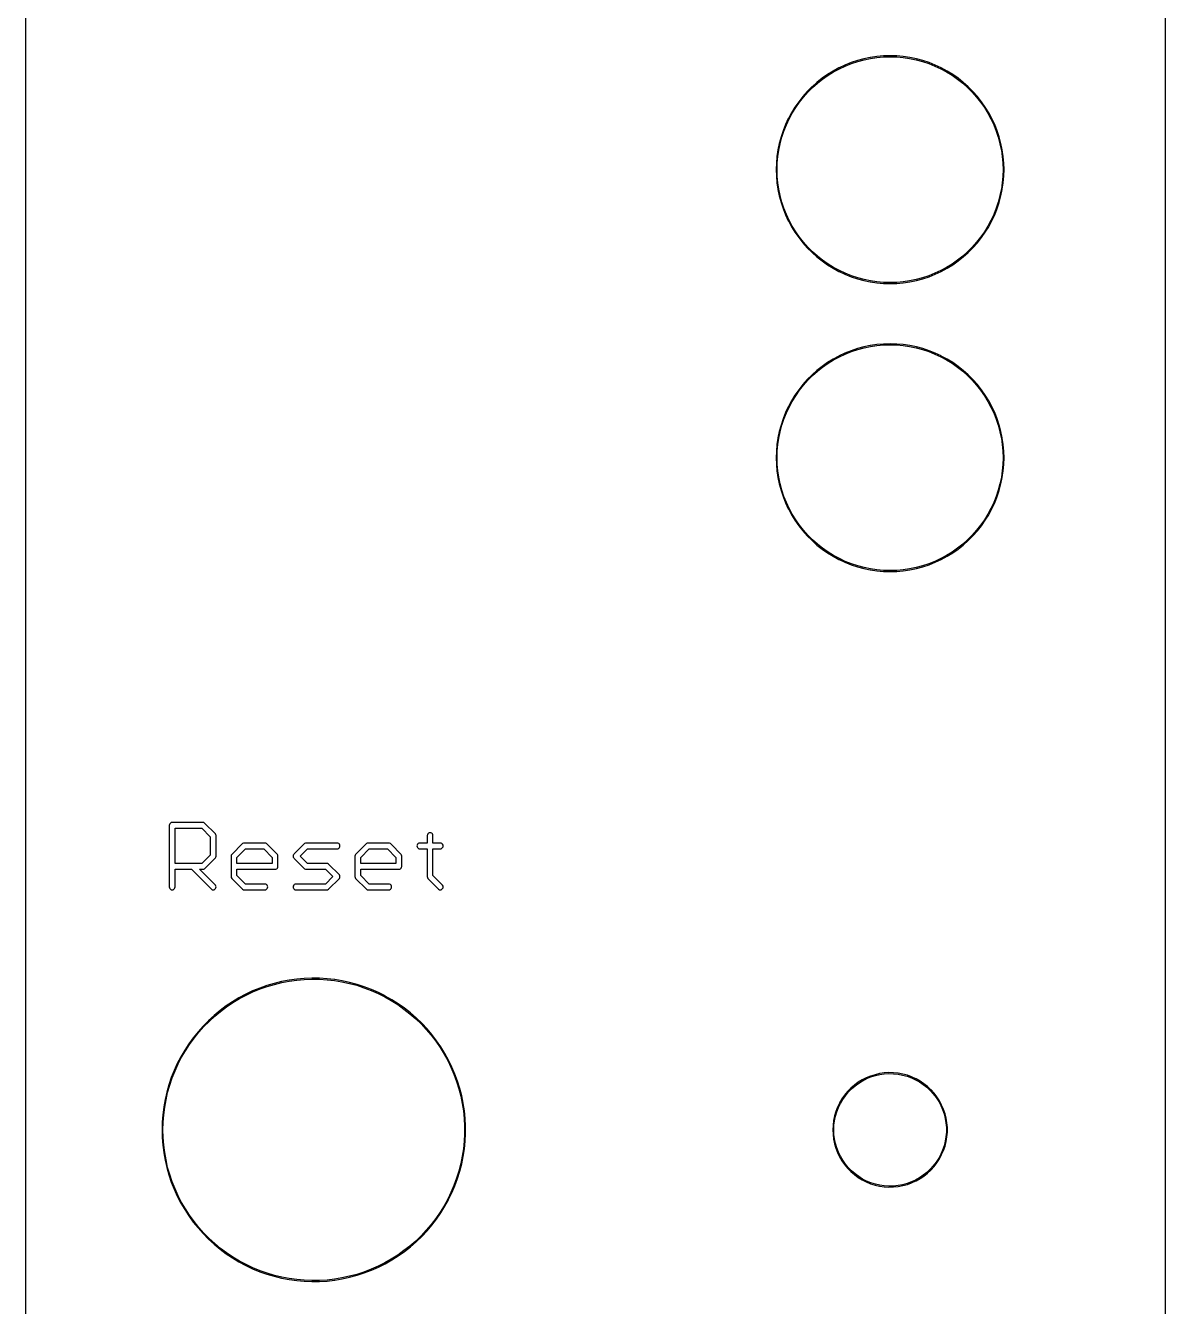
# Model space of a CAD drawing. Extents: x 2 to 32, y 9 to 138.
# Drawn here: x 1.71 to 31.85, y 40.98 to 74.86 of the extents above; entities that cross this region are included whole.
import ezdxf

# ---------------------------------------------------------------- set-up
doc = ezdxf.new("R2010")
doc.units = 0

msp = doc.modelspace()

# ---------------------------------------------------------------- linework, layer by layer
at = {"color": 5, "true_color": 0x0000ff}
msp.add_polyline3d([(31.84652, 9.25322, 0), (31.84652, 137.75436, 0), (1.70687, 137.75436, 0), (1.70687, 9.25322, 0), (31.84652, 9.25322, 0)], close=True, dxfattribs=at)
at = {"color": 34, "true_color": 0x008000}
for points in [[(1.70688, 9.25322, 0), (31.84652, 9.25322, 0), (31.84652, 137.75436, 0), (1.70688, 137.75436, 0), (1.70688, 9.25322, 0)], [(24.39162, 74.06131, 0), (24.2189, 74.04607, 0), (24.04618, 74.02067, 0), (24.04225, 74.02005, 0), (23.87207, 73.98448, 0), (23.70189, 73.93877, 0), (23.53679, 73.88543, 0), (23.37423, 73.81939, 0), (23.21675, 73.74572, 0), (23.21321, 73.74393, 0), (23.05827, 73.66265, 0), (22.91095, 73.5712, 0), (22.76871, 73.46961, 0), (22.63155, 73.36293, 0), (22.50201, 73.24608, 0), (22.4992, 73.24328, 0), (22.49919, 73.24326, 0), (22.37474, 73.11882, 0), (22.2579, 72.98927, 0), (22.15122, 72.85212, 0), (22.04962, 72.70988, 0), (21.95818, 72.56001, 0), (21.8769, 72.40761, 0), (21.8751, 72.40407, 0), (21.80144, 72.2466, 0), (21.7354, 72.08404, 0), (21.68206, 71.91894, 0), (21.63634, 71.74876, 0), (21.60078, 71.57858, 0), (21.60016, 71.57465, 0), (21.57476, 71.40194, 0), (21.55952, 71.22922, 0), (21.55444, 71.05396, 0), (21.55952, 70.87869, 0), (21.57476, 70.70598, 0), (21.60016, 70.53326, 0), (21.60078, 70.52933, 0), (21.63634, 70.35915, 0), (21.68206, 70.18897, 0), (21.7354, 70.02387, 0), (21.80144, 69.86131, 0), (21.8751, 69.70383, 0), (21.8769, 69.70029, 0), (21.95818, 69.54535, 0), (22.04962, 69.39803, 0), (22.15122, 69.25579, 0), (22.2579, 69.11863, 0), (22.37474, 68.98909, 0), (22.37755, 68.98627, 0), (22.37757, 68.98626, 0), (22.50201, 68.86181, 0), (22.63155, 68.74498, 0), (22.76871, 68.6383, 0), (22.91095, 68.5367, 0), (23.05827, 68.44526, 0), (23.21321, 68.36398, 0), (23.21675, 68.36217, 0), (23.37423, 68.28852, 0), (23.53679, 68.22248, 0), (23.70189, 68.16914, 0), (23.87207, 68.12342, 0), (24.04225, 68.08786, 0), (24.04618, 68.08723, 0), (24.2189, 68.06184, 0), (24.39162, 68.0466, 0), (24.56687, 68.04152, 0), (24.74214, 68.0466, 0), (24.91485, 68.06184, 0), (25.08758, 68.08723, 0), (25.0915, 68.08786, 0), (25.26168, 68.12342, 0), (25.43186, 68.16914, 0), (25.59696, 68.22248, 0), (25.75952, 68.28852, 0), (25.917, 68.36217, 0), (25.92054, 68.36398, 0), (26.07548, 68.44526, 0), (26.2228, 68.5367, 0), (26.36504, 68.6383, 0), (26.5022, 68.74498, 0), (26.63174, 68.86181, 0), (26.75618, 68.98626, 0), (26.7562, 68.98627, 0), (26.75901, 68.98909, 0), (26.87585, 69.11863, 0), (26.98253, 69.25579, 0), (27.08413, 69.39803, 0), (27.17557, 69.54535, 0), (27.25685, 69.70029, 0), (27.25865, 69.70383, 0), (27.33231, 69.86131, 0), (27.39835, 70.02387, 0), (27.45169, 70.18897, 0), (27.49741, 70.35915, 0), (27.53297, 70.52933, 0), (27.53359, 70.53326, 0), (27.55899, 70.70598, 0), (27.57423, 70.87869, 0), (27.57931, 71.05396, 0), (27.57423, 71.22922, 0), (27.55899, 71.40194, 0), (27.53359, 71.57465, 0), (27.53297, 71.57858, 0), (27.49741, 71.74876, 0), (27.45169, 71.91894, 0), (27.39835, 72.08404, 0), (27.33231, 72.2466, 0), (27.25865, 72.40407, 0), (27.25685, 72.40761, 0), (27.17557, 72.56001, 0), (27.08413, 72.70988, 0), (26.98253, 72.85212, 0), (26.87585, 72.98927, 0), (26.75901, 73.11882, 0), (26.63456, 73.24326, 0), (26.63455, 73.24328, 0), (26.63174, 73.24608, 0), (26.5022, 73.36293, 0), (26.36504, 73.46961, 0), (26.2228, 73.5712, 0), (26.07294, 73.66265, 0), (25.92054, 73.74393, 0), (25.917, 73.74572, 0), (25.75952, 73.81939, 0), (25.59696, 73.88543, 0), (25.43186, 73.93877, 0), (25.26168, 73.98448, 0), (25.0915, 74.02005, 0), (25.08758, 74.02067, 0), (24.91485, 74.04607, 0), (24.74214, 74.06131, 0), (24.56687, 74.0664, 0), (24.39162, 74.06131, 0)], [(24.91485, 68.08723, 0), (24.74214, 68.07199, 0), (24.56687, 68.06692, 0), (24.39162, 68.07199, 0), (24.2189, 68.08723, 0), (24.0494, 68.11216, 0), (23.87992, 68.14757, 0), (23.70974, 68.19329, 0), (23.54464, 68.24663, 0), (23.38208, 68.31267, 0), (23.2256, 68.38586, 0), (23.0732, 68.46581, 0), (22.92588, 68.55725, 0), (22.78364, 68.65885, 0), (22.64648, 68.76553, 0), (22.51704, 68.88227, 0), (22.3953, 69.004, 0), (22.39529, 69.00402, 0), (22.27845, 69.13356, 0), (22.17177, 69.27072, 0), (22.07017, 69.41296, 0), (21.97873, 69.56028, 0), (21.89878, 69.71268, 0), (21.82559, 69.86915, 0), (21.75955, 70.03172, 0), (21.70621, 70.19682, 0), (21.66049, 70.367, 0), (21.62508, 70.53647, 0), (21.60016, 70.70598, 0), (21.58492, 70.87869, 0), (21.57983, 71.05396, 0), (21.58492, 71.22922, 0), (21.60016, 71.40194, 0), (21.62508, 71.57144, 0), (21.66049, 71.74091, 0), (21.70621, 71.91109, 0), (21.75955, 72.07619, 0), (21.82559, 72.23875, 0), (21.89862, 72.39489, 0), (21.97873, 72.54509, 0), (22.07017, 72.69495, 0), (22.17177, 72.83719, 0), (22.27845, 72.97435, 0), (22.39529, 73.10389, 0), (22.51692, 73.22552, 0), (22.51694, 73.22553, 0), (22.64648, 73.34238, 0), (22.78364, 73.44906, 0), (22.92588, 73.55065, 0), (23.0732, 73.6421, 0), (23.2256, 73.72205, 0), (23.38208, 73.79524, 0), (23.54464, 73.86127, 0), (23.70974, 73.91462, 0), (23.87992, 73.96034, 0), (24.04924, 73.99572, 0), (24.2189, 74.02068, 0), (24.39162, 74.03591, 0), (24.56687, 74.041, 0), (24.74214, 74.03591, 0), (24.91485, 74.02068, 0), (25.08449, 73.99572, 0), (25.25383, 73.96034, 0), (25.42401, 73.91462, 0), (25.58911, 73.86127, 0), (25.75167, 73.79524, 0), (25.90781, 73.72221, 0), (26.05801, 73.6421, 0), (26.20787, 73.55065, 0), (26.35011, 73.44906, 0), (26.48727, 73.34238, 0), (26.61681, 73.22553, 0), (26.61683, 73.22552, 0), (26.73846, 73.10389, 0), (26.8553, 72.97435, 0), (26.96198, 72.83719, 0), (27.06358, 72.69495, 0), (27.15502, 72.54509, 0), (27.23513, 72.39489, 0), (27.30816, 72.23875, 0), (27.3742, 72.07619, 0), (27.42754, 71.91109, 0), (27.47326, 71.74091, 0), (27.50867, 71.57143, 0), (27.5336, 71.40194, 0), (27.54884, 71.22922, 0), (27.55392, 71.05396, 0), (27.54884, 70.87869, 0), (27.5336, 70.70598, 0), (27.50867, 70.53648, 0), (27.47326, 70.367, 0), (27.42754, 70.19682, 0), (27.3742, 70.03172, 0), (27.30816, 69.86915, 0), (27.23497, 69.71268, 0), (27.15502, 69.56028, 0), (27.06358, 69.41296, 0), (26.96198, 69.27072, 0), (26.8553, 69.13356, 0), (26.73846, 69.00402, 0), (26.73845, 69.004, 0), (26.61671, 68.88227, 0), (26.48727, 68.76553, 0), (26.35011, 68.65885, 0), (26.20787, 68.55725, 0), (26.06055, 68.46581, 0), (25.90815, 68.38586, 0), (25.75167, 68.31267, 0), (25.58911, 68.24663, 0), (25.42401, 68.19329, 0), (25.25383, 68.14757, 0), (25.08433, 68.11215, 0), (24.91485, 68.08723, 0)], [(26.75901, 61.36909, 0), (26.87585, 61.49863, 0), (26.98253, 61.63579, 0), (27.08413, 61.77803, 0), (27.17557, 61.92535, 0), (27.25685, 62.08029, 0), (27.25865, 62.08383, 0), (27.33231, 62.24131, 0), (27.39835, 62.40387, 0), (27.45169, 62.56897, 0), (27.49741, 62.73915, 0), (27.53297, 62.90933, 0), (27.53359, 62.91326, 0), (27.55899, 63.08597, 0), (27.57423, 63.2587, 0), (27.57931, 63.43395, 0), (27.57423, 63.60922, 0), (27.55899, 63.78193, 0), (27.53359, 63.95466, 0), (27.53297, 63.95858, 0), (27.49741, 64.12876, 0), (27.45169, 64.29894, 0), (27.39835, 64.46404, 0), (27.33231, 64.6266, 0), (27.25865, 64.78408, 0), (27.25685, 64.78762, 0), (27.17557, 64.94002, 0), (27.08413, 65.08987, 0), (26.98253, 65.23211, 0), (26.87585, 65.36928, 0), (26.75901, 65.49881, 0), (26.7562, 65.50163, 0), (26.75618, 65.50164, 0), (26.63174, 65.62609, 0), (26.5022, 65.74293, 0), (26.36504, 65.84961, 0), (26.2228, 65.95121, 0), (26.07294, 66.04264, 0), (25.92054, 66.12393, 0), (25.917, 66.12573, 0), (25.75952, 66.19938, 0), (25.59696, 66.26542, 0), (25.43186, 66.31877, 0), (25.26168, 66.36449, 0), (25.0915, 66.40004, 0), (25.08758, 66.40067, 0), (24.91485, 66.42608, 0), (24.74214, 66.44131, 0), (24.56687, 66.4464, 0), (24.39162, 66.44131, 0), (24.2189, 66.42608, 0), (24.04618, 66.40067, 0), (24.04225, 66.40004, 0), (23.87207, 66.36449, 0), (23.70189, 66.31877, 0), (23.53679, 66.26542, 0), (23.37423, 66.19938, 0), (23.21675, 66.12573, 0), (23.21321, 66.12393, 0), (23.05827, 66.04264, 0), (22.91095, 65.95121, 0), (22.76871, 65.84961, 0), (22.63155, 65.74293, 0), (22.50201, 65.62609, 0), (22.37757, 65.50164, 0), (22.37755, 65.50163, 0), (22.37474, 65.49881, 0), (22.2579, 65.36928, 0), (22.15122, 65.23211, 0), (22.04962, 65.08987, 0), (21.95818, 64.94002, 0), (21.8769, 64.78762, 0), (21.8751, 64.78408, 0), (21.80144, 64.6266, 0), (21.7354, 64.46404, 0), (21.68206, 64.29894, 0), (21.63634, 64.12876, 0), (21.60078, 63.95858, 0), (21.60016, 63.95466, 0), (21.57476, 63.78193, 0), (21.55952, 63.60922, 0), (21.55444, 63.43395, 0), (21.55952, 63.2587, 0), (21.57476, 63.08597, 0), (21.60016, 62.91326, 0), (21.60078, 62.90933, 0), (21.63634, 62.73915, 0), (21.68206, 62.56897, 0), (21.7354, 62.40387, 0), (21.80144, 62.24131, 0), (21.8751, 62.08383, 0), (21.8769, 62.08029, 0), (21.95818, 61.92535, 0), (22.04962, 61.77803, 0), (22.15122, 61.63579, 0), (22.2579, 61.49863, 0), (22.37474, 61.36909, 0), (22.50201, 61.24182, 0), (22.63155, 61.12498, 0), (22.76871, 61.0183, 0), (22.91095, 60.9167, 0), (23.05827, 60.82526, 0), (23.21321, 60.74398, 0), (23.21675, 60.74218, 0), (23.37423, 60.66852, 0), (23.53679, 60.60248, 0), (23.70189, 60.54914, 0), (23.87207, 60.50342, 0), (24.04225, 60.46786, 0), (24.04618, 60.46724, 0), (24.2189, 60.44184, 0), (24.39162, 60.4266, 0), (24.56687, 60.42152, 0), (24.74214, 60.4266, 0), (24.91485, 60.44184, 0), (25.08758, 60.46724, 0), (25.0915, 60.46786, 0), (25.26168, 60.50342, 0), (25.43186, 60.54914, 0), (25.59696, 60.60248, 0), (25.75952, 60.66852, 0), (25.917, 60.74218, 0), (25.92054, 60.74398, 0), (26.07548, 60.82526, 0), (26.2228, 60.9167, 0), (26.36504, 61.0183, 0), (26.5022, 61.12498, 0), (26.63174, 61.24182, 0), (26.75901, 61.36909, 0)], [(24.91485, 60.46724, 0), (24.74214, 60.452, 0), (24.56687, 60.44692, 0), (24.39162, 60.452, 0), (24.2189, 60.46724, 0), (24.04924, 60.49219, 0), (23.87992, 60.52757, 0), (23.70974, 60.57329, 0), (23.54464, 60.62663, 0), (23.38208, 60.69267, 0), (23.2256, 60.76586, 0), (23.0732, 60.84581, 0), (22.92588, 60.93725, 0), (22.78364, 61.03885, 0), (22.64648, 61.14553, 0), (22.51694, 61.26237, 0), (22.39529, 61.38402, 0), (22.27845, 61.51356, 0), (22.17177, 61.65072, 0), (22.07017, 61.79296, 0), (21.97873, 61.94028, 0), (21.89878, 62.09268, 0), (21.82559, 62.24916, 0), (21.75955, 62.41172, 0), (21.70621, 62.57682, 0), (21.66049, 62.747, 0), (21.62508, 62.91647, 0), (21.60016, 63.08597, 0), (21.58492, 63.2587, 0), (21.57983, 63.43395, 0), (21.58492, 63.60922, 0), (21.60016, 63.78193, 0), (21.62507, 63.95141, 0), (21.66049, 64.1209, 0), (21.70621, 64.29109, 0), (21.75955, 64.45619, 0), (21.82559, 64.61875, 0), (21.89862, 64.77489, 0), (21.97873, 64.92509, 0), (22.07017, 65.07495, 0), (22.17177, 65.21719, 0), (22.27845, 65.35435, 0), (22.39529, 65.48389, 0), (22.51694, 65.60554, 0), (22.64648, 65.72238, 0), (22.78364, 65.82906, 0), (22.92588, 65.93066, 0), (23.0732, 66.02209, 0), (23.22561, 66.10205, 0), (23.38208, 66.17524, 0), (23.54464, 66.24128, 0), (23.70974, 66.29461, 0), (23.87992, 66.34034, 0), (24.04939, 66.37575, 0), (24.2189, 66.40067, 0), (24.39162, 66.41592, 0), (24.56687, 66.421, 0), (24.74214, 66.41592, 0), (24.91485, 66.40067, 0), (25.08433, 66.37576, 0), (25.25383, 66.34034, 0), (25.42401, 66.29461, 0), (25.58911, 66.24128, 0), (25.75167, 66.17524, 0), (25.90781, 66.10221, 0), (26.05801, 66.02209, 0), (26.20787, 65.93066, 0), (26.35011, 65.82906, 0), (26.48727, 65.72238, 0), (26.61681, 65.60554, 0), (26.73846, 65.48389, 0), (26.8553, 65.35435, 0), (26.96198, 65.21719, 0), (27.06358, 65.07495, 0), (27.15502, 64.92509, 0), (27.23513, 64.77489, 0), (27.30816, 64.61875, 0), (27.3742, 64.45619, 0), (27.42754, 64.29109, 0), (27.47326, 64.1209, 0), (27.50868, 63.95141, 0), (27.5336, 63.78193, 0), (27.54884, 63.60922, 0), (27.55392, 63.43395, 0), (27.54884, 63.2587, 0), (27.5336, 63.08597, 0), (27.50867, 62.91648, 0), (27.47326, 62.747, 0), (27.42754, 62.57682, 0), (27.3742, 62.41172, 0), (27.30816, 62.24916, 0), (27.23497, 62.09268, 0), (27.15502, 61.94028, 0), (27.06358, 61.79296, 0), (26.96198, 61.65072, 0), (26.8553, 61.51356, 0), (26.73846, 61.38402, 0), (26.61681, 61.26237, 0), (26.48727, 61.14553, 0), (26.35011, 61.03885, 0), (26.20787, 60.93725, 0), (26.06055, 60.84581, 0), (25.90815, 60.76586, 0), (25.75167, 60.69267, 0), (25.58911, 60.62663, 0), (25.42401, 60.57329, 0), (25.25383, 60.52757, 0), (25.08449, 60.49219, 0), (24.91485, 60.46724, 0)], [(6.41926, 52.55124, 0), (6.4405, 52.56207, 0), (6.71228, 52.83131, 0), (6.72914, 52.84817, 0), (6.73997, 52.86941, 0), (6.7437, 52.89295, 0), (6.7437, 53.43652, 0), (6.73997, 53.46006, 0), (6.72914, 53.4813, 0), (6.4405, 53.76994, 0), (6.41926, 53.78077, 0), (6.39572, 53.7845, 0), (5.58292, 53.7845, 0), (5.55937, 53.78077, 0), (5.53813, 53.76994, 0), (5.52127, 53.75308, 0), (5.51044, 53.73184, 0), (5.50672, 53.7083, 0), (5.50672, 52.08015, 0), (5.51044, 52.05661, 0), (5.52127, 52.03537, 0), (5.53813, 52.01851, 0), (5.55937, 52.00768, 0), (5.58292, 52.00395, 0), (5.60646, 52.00768, 0), (5.6277, 52.01851, 0), (5.64456, 52.03537, 0), (5.65539, 52.05661, 0), (5.65912, 52.08015, 0), (5.65912, 52.54752, 0), (6.0937, 52.54752, 0), (6.62271, 52.01851, 0), (6.64395, 52.00768, 0), (6.6675, 52.00395, 0), (6.69104, 52.00768, 0), (6.71228, 52.01851, 0), (6.72914, 52.03537, 0), (6.73997, 52.05661, 0), (6.7437, 52.08015, 0), (6.73997, 52.1037, 0), (6.72914, 52.12494, 0), (6.30656, 52.54752, 0), (6.39572, 52.54752, 0), (6.41926, 52.55124, 0)], [(6.36563, 52.69992, 0), (5.65912, 52.69992, 0), (5.65912, 53.6321, 0), (6.36548, 53.6321, 0), (6.5913, 53.40628, 0), (6.5913, 52.92348, 0), (6.36563, 52.69992, 0)], [(8.3268, 52.55124, 0), (8.34803, 52.56207, 0), (8.3649, 52.57893, 0), (8.37573, 52.60017, 0), (8.37946, 52.62372, 0), (8.37946, 52.89295, 0), (8.37573, 52.9165, 0), (8.3649, 52.93774, 0), (8.09566, 53.20952, 0), (8.07879, 53.22638, 0), (8.05756, 53.23721, 0), (8.03402, 53.24094, 0), (7.49046, 53.24094, 0), (7.46691, 53.23721, 0), (7.44567, 53.22638, 0), (7.15703, 52.93774, 0), (7.1462, 52.9165, 0), (7.14248, 52.89295, 0), (7.14248, 52.35194, 0), (7.1462, 52.32839, 0), (7.15703, 52.30715, 0), (7.44567, 52.01851, 0), (7.46691, 52.00768, 0), (7.49046, 52.00395, 0), (8.03402, 52.00395, 0), (8.05756, 52.00768, 0), (8.07879, 52.01851, 0), (8.09566, 52.03537, 0), (8.10649, 52.05661, 0), (8.11022, 52.08015, 0), (8.10649, 52.1037, 0), (8.09566, 52.12494, 0), (8.07879, 52.1418, 0), (8.05756, 52.15263, 0), (8.03402, 52.15635, 0), (7.52069, 52.15635, 0), (7.29488, 52.38216, 0), (7.29488, 52.54752, 0), (8.30326, 52.54752, 0), (8.3268, 52.55124, 0)], [(10.0032, 52.30715, 0), (10.01403, 52.32839, 0), (10.01776, 52.35194, 0), (10.01403, 52.37548, 0), (10.0032, 52.39672, 0), (9.71456, 52.68536, 0), (9.69332, 52.69619, 0), (9.66977, 52.69992, 0), (9.15883, 52.69992, 0), (8.96369, 52.89324, 0), (9.15899, 53.08854, 0), (9.94156, 53.08854, 0), (9.9651, 53.09226, 0), (9.98634, 53.10309, 0), (10.0032, 53.11995, 0), (10.01403, 53.14119, 0), (10.01776, 53.16474, 0), (10.01403, 53.18828, 0), (10.0032, 53.20952, 0), (9.98634, 53.22638, 0), (9.9651, 53.23721, 0), (9.94156, 53.24094, 0), (9.12876, 53.24094, 0), (9.10521, 53.23721, 0), (9.08397, 53.22638, 0), (8.8122, 52.95461, 0), (8.81218, 52.9546, 0), (8.79533, 52.93774, 0), (8.7845, 52.9165, 0), (8.78078, 52.89295, 0), (8.7845, 52.86941, 0), (8.79533, 52.84817, 0), (8.81218, 52.83131, 0), (9.08397, 52.56207, 0), (9.10521, 52.55124, 0), (9.12876, 52.54752, 0), (9.63953, 52.54752, 0), (9.83512, 52.35194, 0), (9.63953, 52.15635, 0), (8.85698, 52.15635, 0), (8.83343, 52.15263, 0), (8.81218, 52.1418, 0), (8.79533, 52.12494, 0), (8.7845, 52.1037, 0), (8.78078, 52.08015, 0), (8.7845, 52.05661, 0), (8.79533, 52.03537, 0), (8.81218, 52.01851, 0), (8.83343, 52.00768, 0), (8.85698, 52.00395, 0), (9.66977, 52.00395, 0), (9.69332, 52.00768, 0), (9.71456, 52.01851, 0), (10.0032, 52.30715, 0)], [(11.60086, 52.55124, 0), (11.6221, 52.56207, 0), (11.63896, 52.57893, 0), (11.64979, 52.60017, 0), (11.65351, 52.62372, 0), (11.65351, 52.89295, 0), (11.64979, 52.9165, 0), (11.63896, 52.93774, 0), (11.36972, 53.20952, 0), (11.35286, 53.22638, 0), (11.33162, 53.23721, 0), (11.30807, 53.24094, 0), (10.76452, 53.24094, 0), (10.74097, 53.23721, 0), (10.71973, 53.22638, 0), (10.70287, 53.20952, 0), (10.43108, 52.93774, 0), (10.42026, 52.9165, 0), (10.41654, 52.89295, 0), (10.41654, 52.35194, 0), (10.42026, 52.32839, 0), (10.43108, 52.30715, 0), (10.71973, 52.01851, 0), (10.74097, 52.00768, 0), (10.76452, 52.00395, 0), (11.30807, 52.00395, 0), (11.33162, 52.00768, 0), (11.35286, 52.01851, 0), (11.36972, 52.03537, 0), (11.38055, 52.05661, 0), (11.38427, 52.08015, 0), (11.38055, 52.1037, 0), (11.36972, 52.12494, 0), (11.35286, 52.1418, 0), (11.33162, 52.15263, 0), (11.30807, 52.15635, 0), (10.79475, 52.15635, 0), (10.56894, 52.38216, 0), (10.56894, 52.54752, 0), (11.57731, 52.54752, 0), (11.60086, 52.55124, 0)], [(12.67206, 52.00395, 0), (12.6956, 52.00768, 0), (12.71684, 52.01851, 0), (12.7337, 52.03537, 0), (12.74453, 52.05661, 0), (12.74826, 52.08015, 0), (12.74453, 52.1037, 0), (12.7337, 52.12494, 0), (12.47902, 52.38202, 0), (12.47902, 53.08854, 0), (12.67206, 53.08854, 0), (12.6956, 53.09226, 0), (12.71684, 53.10309, 0), (12.7337, 53.11995, 0), (12.74453, 53.14119, 0), (12.74826, 53.16474, 0), (12.74453, 53.18828, 0), (12.7337, 53.20952, 0), (12.71684, 53.22638, 0), (12.6956, 53.23721, 0), (12.67206, 53.24094, 0), (12.47902, 53.24094, 0), (12.47902, 53.43652, 0), (12.47529, 53.46006, 0), (12.46446, 53.4813, 0), (12.4476, 53.49816, 0), (12.42636, 53.50899, 0), (12.40282, 53.51272, 0), (12.37927, 53.50899, 0), (12.35803, 53.49816, 0), (12.34117, 53.4813, 0), (12.33034, 53.46006, 0), (12.32662, 53.43652, 0), (12.32662, 53.24094, 0), (12.13104, 53.24094, 0), (12.10749, 53.23721, 0), (12.08625, 53.22638, 0), (12.06939, 53.20952, 0), (12.05856, 53.18828, 0), (12.05484, 53.16474, 0), (12.05856, 53.14119, 0), (12.06939, 53.11995, 0), (12.08625, 53.10309, 0), (12.10749, 53.09226, 0), (12.13104, 53.08854, 0), (12.32662, 53.08854, 0), (12.32662, 52.35194, 0), (12.33034, 52.32839, 0), (12.34117, 52.30715, 0), (12.61041, 52.03537, 0), (12.62727, 52.01851, 0), (12.64851, 52.00768, 0), (12.67206, 52.00395, 0)], [(8.22706, 52.69992, 0), (7.29488, 52.69992, 0), (7.29488, 52.86273, 0), (7.52069, 53.08854, 0), (8.00349, 53.08854, 0), (8.22706, 52.86286, 0), (8.22706, 52.69992, 0)], [(11.50111, 52.69992, 0), (10.56894, 52.69992, 0), (10.56894, 52.86273, 0), (10.79475, 53.08854, 0), (11.27755, 53.08854, 0), (11.50111, 52.86287, 0), (11.50111, 52.69992, 0)], [(9.07541, 49.65954, 0), (8.87475, 49.64176, 0), (8.67662, 49.61382, 0), (8.67271, 49.61319, 0), (8.47458, 49.57509, 0), (8.27901, 49.52683, 0), (8.08597, 49.47095, 0), (7.89801, 49.40491, 0), (7.71005, 49.32871, 0), (7.52971, 49.24235, 0), (7.52617, 49.24055, 0), (7.34837, 49.14657, 0), (7.17565, 49.04243, 0), (7.00801, 48.93067, 0), (6.84799, 48.80875, 0), (6.69305, 48.68175, 0), (6.54319, 48.54459, 0), (6.54038, 48.54178, 0), (6.40068, 48.39954, 0), (6.26606, 48.24968, 0), (6.13906, 48.0922, 0), (6.02222, 47.92964, 0), (5.913, 47.762, 0), (5.8114, 47.58928, 0), (5.71742, 47.40894, 0), (5.71562, 47.4054, 0), (5.63434, 47.22252, 0), (5.55814, 47.0371, 0), (5.49464, 46.8466, 0), (5.43876, 46.65356, 0), (5.39558, 46.45798, 0), (5.36002, 46.25986, 0), (5.3594, 46.25594, 0), (5.334, 46.05528, 0), (5.31876, 45.85462, 0), (5.31368, 45.65396, 0), (5.31876, 45.4533, 0), (5.334, 45.25264, 0), (5.3594, 45.05198, 0), (5.36002, 45.04805, 0), (5.39558, 44.84993, 0), (5.43876, 44.65435, 0), (5.49464, 44.46131, 0), (5.55814, 44.27081, 0), (5.63434, 44.08539, 0), (5.71562, 43.90251, 0), (5.71742, 43.89897, 0), (5.8114, 43.71863, 0), (5.913, 43.54591, 0), (6.02222, 43.37827, 0), (6.13906, 43.21571, 0), (6.26606, 43.05823, 0), (6.40068, 42.90837, 0), (6.54038, 42.76613, 0), (6.54319, 42.76332, 0), (6.69305, 42.62616, 0), (6.84799, 42.49916, 0), (7.00801, 42.37724, 0), (7.17565, 42.26548, 0), (7.34837, 42.16134, 0), (7.52617, 42.06736, 0), (7.52971, 42.06556, 0), (7.71005, 41.9792, 0), (7.89801, 41.903, 0), (8.08597, 41.83696, 0), (8.27901, 41.78108, 0), (8.47458, 41.73281, 0), (8.67271, 41.69471, 0), (8.67662, 41.69409, 0), (8.87475, 41.66616, 0), (9.07541, 41.64837, 0), (9.27608, 41.64074, 0), (9.47674, 41.64329, 0), (9.6774, 41.656, 0), (9.87806, 41.67884, 0), (9.88198, 41.67948, 0), (10.0801, 41.7125, 0), (10.27568, 41.75568, 0), (10.47125, 41.80648, 0), (10.66176, 41.86998, 0), (10.84972, 41.9411, 0), (11.03514, 42.02238, 0), (11.21294, 42.11128, 0), (11.21648, 42.11308, 0), (11.39174, 42.21214, 0), (11.56192, 42.32136, 0), (11.72702, 42.4382, 0), (11.8845, 42.56012, 0), (12.0369, 42.6922, 0), (12.18168, 42.8319, 0), (12.18449, 42.83471, 0), (12.32165, 42.98203, 0), (12.45119, 43.13443, 0), (12.57311, 43.29445, 0), (12.68741, 43.45955, 0), (12.79409, 43.63227, 0), (12.89061, 43.80753, 0), (12.89241, 43.81107, 0), (12.97877, 43.99141, 0), (13.05751, 44.17683, 0), (13.12863, 44.36733, 0), (13.18705, 44.55783, 0), (13.23785, 44.75341, 0), (13.27849, 44.94899, 0), (13.27912, 44.95292, 0), (13.3096, 45.15358, 0), (13.32992, 45.3517, 0), (13.34008, 45.55236, 0), (13.34008, 45.75556, 0), (13.32992, 45.95621, 0), (13.3096, 46.15434, 0), (13.27912, 46.355, 0), (13.27849, 46.35892, 0), (13.23785, 46.5545, 0), (13.18705, 46.75008, 0), (13.12863, 46.94058, 0), (13.05751, 47.13108, 0), (12.97877, 47.3165, 0), (12.89241, 47.49684, 0), (12.89061, 47.50038, 0), (12.79409, 47.67564, 0), (12.68741, 47.84836, 0), (12.57311, 48.01346, 0), (12.45119, 48.17348, 0), (12.32165, 48.32588, 0), (12.18449, 48.4732, 0), (12.18168, 48.47601, 0), (12.0369, 48.61571, 0), (11.8845, 48.74779, 0), (11.72702, 48.86971, 0), (11.56192, 48.98655, 0), (11.39174, 49.09577, 0), (11.21648, 49.19483, 0), (11.21294, 49.19663, 0), (11.03514, 49.28553, 0), (10.84972, 49.36681, 0), (10.66176, 49.43793, 0), (10.47125, 49.50143, 0), (10.27568, 49.55223, 0), (10.0801, 49.59541, 0), (9.88198, 49.62843, 0), (9.87806, 49.62906, 0), (9.6774, 49.65192, 0), (9.47674, 49.66462, 0), (9.27608, 49.66716, 0), (9.07541, 49.65954, 0)], [(9.6774, 41.68139, 0), (9.47674, 41.66869, 0), (9.27608, 41.66616, 0), (9.07541, 41.67378, 0), (8.87475, 41.69156, 0), (8.6793, 41.71911, 0), (8.48244, 41.75697, 0), (8.28686, 41.80523, 0), (8.09381, 41.8611, 0), (7.90586, 41.92714, 0), (7.7179, 42.00335, 0), (7.53899, 42.08902, 0), (7.3633, 42.18189, 0), (7.19058, 42.28603, 0), (7.02294, 42.39779, 0), (6.86292, 42.51971, 0), (6.70798, 42.64671, 0), (6.55862, 42.78342, 0), (6.42123, 42.9233, 0), (6.28661, 43.07316, 0), (6.15961, 43.23064, 0), (6.04277, 43.3932, 0), (5.93355, 43.56084, 0), (5.83195, 43.73356, 0), (5.73951, 43.91094, 0), (5.65849, 44.09324, 0), (5.58229, 44.27866, 0), (5.51879, 44.46916, 0), (5.46291, 44.6622, 0), (5.41973, 44.85778, 0), (5.38459, 45.05356, 0), (5.35939, 45.25264, 0), (5.34416, 45.4533, 0), (5.33907, 45.65396, 0), (5.34416, 45.85462, 0), (5.35939, 46.05528, 0), (5.38459, 46.25433, 0), (5.41973, 46.45013, 0), (5.46291, 46.64571, 0), (5.51879, 46.83875, 0), (5.58229, 47.02925, 0), (5.65849, 47.21467, 0), (5.73951, 47.39697, 0), (5.83195, 47.57435, 0), (5.93355, 47.74707, 0), (6.04277, 47.91471, 0), (6.15961, 48.07727, 0), (6.28661, 48.23475, 0), (6.42123, 48.38461, 0), (6.55862, 48.52449, 0), (6.70798, 48.6612, 0), (6.86292, 48.7882, 0), (7.02294, 48.91012, 0), (7.19058, 49.02188, 0), (7.3633, 49.12602, 0), (7.53899, 49.21889, 0), (7.7179, 49.30456, 0), (7.90586, 49.38076, 0), (8.09381, 49.4468, 0), (8.28686, 49.50268, 0), (8.48244, 49.55094, 0), (8.6793, 49.5888, 0), (8.87475, 49.61635, 0), (9.07541, 49.63413, 0), (9.27608, 49.64176, 0), (9.47674, 49.63921, 0), (9.6774, 49.62651, 0), (9.87737, 49.60374, 0), (10.07225, 49.57126, 0), (10.26783, 49.52808, 0), (10.46341, 49.47728, 0), (10.65391, 49.41378, 0), (10.84187, 49.34266, 0), (11.02729, 49.26138, 0), (11.20201, 49.17402, 0), (11.37681, 49.07522, 0), (11.54699, 48.966, 0), (11.71209, 48.84916, 0), (11.86957, 48.72724, 0), (12.02197, 48.59516, 0), (12.16484, 48.4573, 0), (12.3011, 48.31095, 0), (12.43064, 48.15855, 0), (12.55256, 47.99853, 0), (12.66686, 47.83343, 0), (12.77354, 47.66071, 0), (12.86926, 47.48691, 0), (12.95462, 47.30865, 0), (13.03336, 47.12323, 0), (13.10448, 46.93273, 0), (13.1629, 46.74223, 0), (13.2137, 46.54665, 0), (13.25422, 46.35166, 0), (13.28419, 46.15434, 0), (13.30451, 45.95621, 0), (13.31468, 45.75556, 0), (13.31468, 45.55236, 0), (13.30451, 45.3517, 0), (13.28419, 45.15358, 0), (13.25421, 44.95622, 0), (13.2137, 44.76126, 0), (13.1629, 44.56568, 0), (13.10448, 44.37518, 0), (13.03336, 44.18468, 0), (12.95462, 43.99926, 0), (12.86926, 43.821, 0), (12.77354, 43.6472, 0), (12.66686, 43.47448, 0), (12.55256, 43.30938, 0), (12.43064, 43.14936, 0), (12.3011, 42.99696, 0), (12.16484, 42.85061, 0), (12.02197, 42.71275, 0), (11.86957, 42.58067, 0), (11.71209, 42.45875, 0), (11.54699, 42.34191, 0), (11.37681, 42.23269, 0), (11.20201, 42.13389, 0), (11.02729, 42.04653, 0), (10.84187, 41.96525, 0), (10.65391, 41.89412, 0), (10.46341, 41.83063, 0), (10.26783, 41.77982, 0), (10.07225, 41.73664, 0), (9.87774, 41.70422, 0), (9.6774, 41.68139, 0)], [(24.41448, 47.16018, 0), (24.29256, 47.14239, 0), (24.28863, 47.14177, 0), (24.16925, 47.11383, 0), (24.05241, 47.07827, 0), (23.93811, 47.03255, 0), (23.93457, 47.03075, 0), (23.82535, 46.97487, 0), (23.72121, 46.91137, 0), (23.62469, 46.83771, 0), (23.53071, 46.75643, 0), (23.44154, 46.66726, 0), (23.36534, 46.57328, 0), (23.29422, 46.47422, 0), (23.23072, 46.36754, 0), (23.22892, 46.364, 0), (23.17812, 46.25224, 0), (23.1324, 46.13794, 0), (23.09938, 46.0211, 0), (23.07398, 45.90172, 0), (23.07336, 45.8978, 0), (23.05812, 45.77588, 0), (23.05304, 45.65396, 0), (23.05812, 45.53203, 0), (23.07336, 45.41012, 0), (23.07398, 45.40619, 0), (23.09938, 45.28681, 0), (23.1324, 45.16997, 0), (23.17812, 45.05567, 0), (23.22892, 44.94391, 0), (23.23072, 44.94037, 0), (23.29422, 44.83369, 0), (23.36534, 44.73463, 0), (23.44154, 44.64065, 0), (23.53071, 44.55148, 0), (23.62469, 44.4702, 0), (23.72121, 44.39654, 0), (23.82535, 44.33304, 0), (23.93457, 44.27716, 0), (23.93811, 44.27536, 0), (24.05241, 44.22964, 0), (24.16925, 44.19408, 0), (24.28863, 44.16614, 0), (24.29256, 44.16551, 0), (24.41448, 44.14773, 0), (24.53639, 44.14012, 0), (24.65832, 44.14265, 0), (24.78024, 44.15535, 0), (24.78416, 44.15598, 0), (24.90608, 44.17884, 0), (25.02292, 44.20932, 0), (25.13722, 44.2525, 0), (25.24898, 44.3033, 0), (25.25252, 44.3051, 0), (25.3592, 44.36352, 0), (25.4608, 44.4321, 0), (25.55732, 44.5083, 0), (25.64622, 44.59212, 0), (25.64903, 44.59493, 0), (25.73031, 44.68637, 0), (25.80651, 44.78289, 0), (25.87255, 44.88703, 0), (25.92843, 44.99625, 0), (25.93023, 44.99979, 0), (25.98103, 45.11155, 0), (26.01913, 45.22585, 0), (26.04961, 45.34523, 0), (26.06993, 45.46715, 0), (26.07055, 45.47108, 0), (26.08071, 45.593, 0), (26.08071, 45.71492, 0), (26.07055, 45.83683, 0), (26.06993, 45.84076, 0), (26.04961, 45.96268, 0), (26.01913, 46.08206, 0), (25.98103, 46.19636, 0), (25.93023, 46.30812, 0), (25.92843, 46.31166, 0), (25.87255, 46.42088, 0), (25.80651, 46.52502, 0), (25.73031, 46.62154, 0), (25.64903, 46.71298, 0), (25.64622, 46.71579, 0), (25.55732, 46.79961, 0), (25.4608, 46.87581, 0), (25.3592, 46.94439, 0), (25.25252, 47.00281, 0), (25.24898, 47.00461, 0), (25.13722, 47.05541, 0), (25.02292, 47.09859, 0), (24.90608, 47.12907, 0), (24.78416, 47.15193, 0), (24.78024, 47.15256, 0), (24.65832, 47.16526, 0), (24.53639, 47.1678, 0), (24.41448, 47.16018, 0)], [(24.77896, 44.18063, 0), (24.65832, 44.16806, 0), (24.53639, 44.16552, 0), (24.41448, 44.17314, 0), (24.29582, 44.19044, 0), (24.1771, 44.21823, 0), (24.06026, 44.25379, 0), (23.94606, 44.29947, 0), (23.84028, 44.35359, 0), (23.73614, 44.41709, 0), (23.63962, 44.49075, 0), (23.54564, 44.57203, 0), (23.46209, 44.65558, 0), (23.38589, 44.74956, 0), (23.31477, 44.84862, 0), (23.25208, 44.95394, 0), (23.20227, 45.06352, 0), (23.15655, 45.17782, 0), (23.12353, 45.29466, 0), (23.09847, 45.41245, 0), (23.08351, 45.53203, 0), (23.07843, 45.65396, 0), (23.08351, 45.77588, 0), (23.09847, 45.89545, 0), (23.12353, 46.01325, 0), (23.15655, 46.13009, 0), (23.20227, 46.24439, 0), (23.25208, 46.35397, 0), (23.31477, 46.45929, 0), (23.38589, 46.55835, 0), (23.46209, 46.65233, 0), (23.54564, 46.73588, 0), (23.63962, 46.81716, 0), (23.73614, 46.89082, 0), (23.84028, 46.95432, 0), (23.94606, 47.00844, 0), (24.06026, 47.05412, 0), (24.1771, 47.08968, 0), (24.29582, 47.11747, 0), (24.41448, 47.13478, 0), (24.53639, 47.14239, 0), (24.65832, 47.13986, 0), (24.77884, 47.12731, 0), (24.89823, 47.10492, 0), (25.01507, 47.07444, 0), (25.12937, 47.03126, 0), (25.23964, 46.98114, 0), (25.34427, 46.92384, 0), (25.44587, 46.85526, 0), (25.54239, 46.77906, 0), (25.62936, 46.69706, 0), (25.70976, 46.60661, 0), (25.78596, 46.51009, 0), (25.852, 46.40595, 0), (25.90617, 46.30007, 0), (25.95688, 46.18851, 0), (25.99498, 46.07421, 0), (26.02546, 45.95483, 0), (26.04519, 45.83643, 0), (26.05532, 45.71492, 0), (26.05532, 45.593, 0), (26.04519, 45.47148, 0), (26.02546, 45.35308, 0), (25.99498, 45.2337, 0), (25.95688, 45.1194, 0), (25.90617, 45.00784, 0), (25.852, 44.90196, 0), (25.78596, 44.79782, 0), (25.70976, 44.7013, 0), (25.62936, 44.61085, 0), (25.54239, 44.52885, 0), (25.44587, 44.45265, 0), (25.34427, 44.38407, 0), (25.23964, 44.32677, 0), (25.12937, 44.27665, 0), (25.01507, 44.23347, 0), (24.89823, 44.20299, 0), (24.77896, 44.18063, 0)]]:
    msp.add_polyline3d(points, close=True, dxfattribs=at)

doc.saveas('drawing.dxf')
